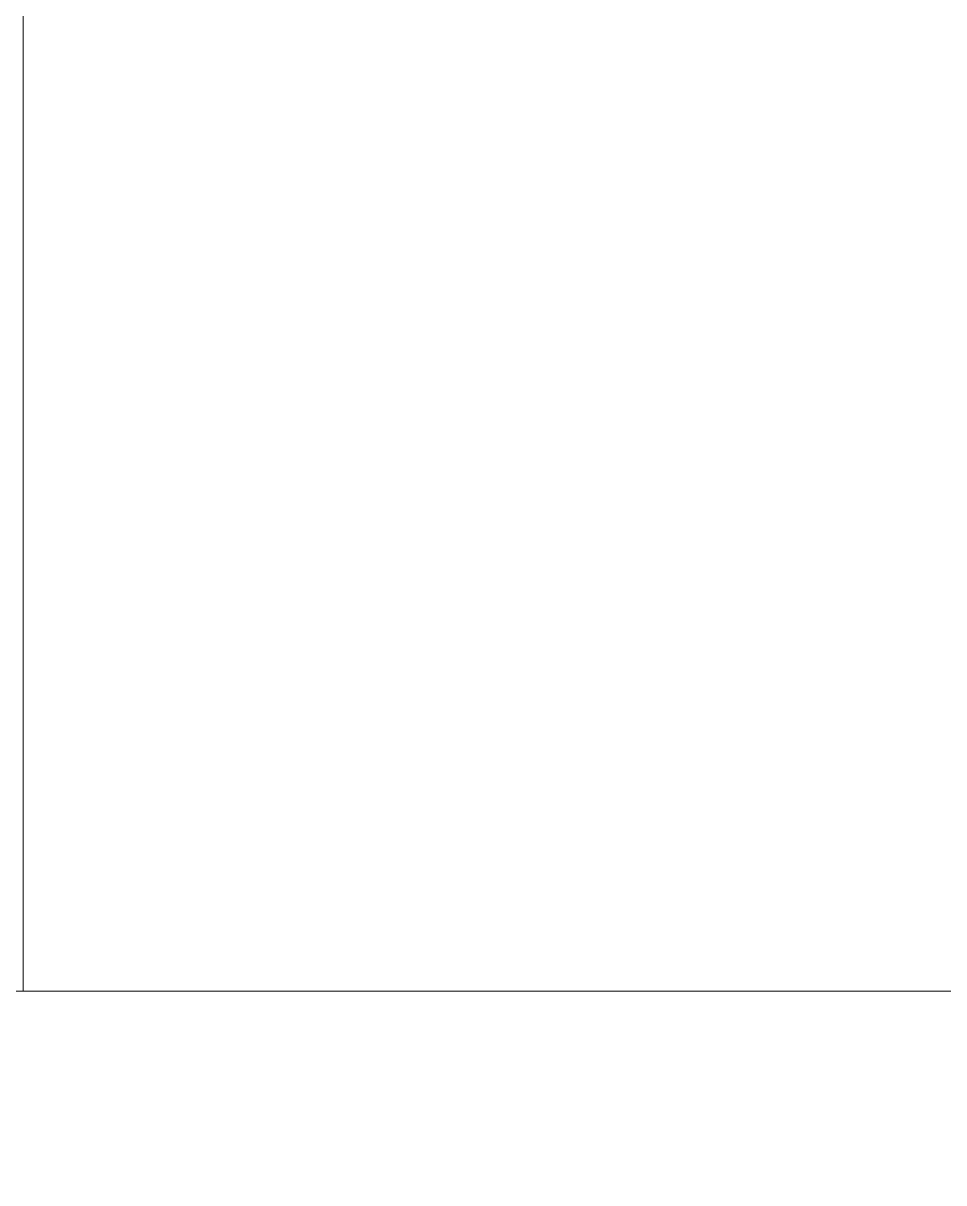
# Model space of a CAD drawing. Header units: millimetres. Extents: x -164500 to 426394, y -23753 to 102118.
# Drawn here: x 150022.12 to 150041.61, y 82435.3 to 82459.86 of the extents above; entities that cross this region are included whole.
import ezdxf

# ---------------------------------------------------------------- set-up
doc = ezdxf.new("R2010")
doc.units = ezdxf.units.MM
doc.layers.add('A-WALL', color=7, linetype='Continuous', lineweight=5)
doc.layers.add('I-WALL', color=7, linetype='Continuous', lineweight=5)
doc.layers.add('A-WALL-1', color=9, linetype='Continuous', lineweight=5, true_color=0x808080)

# ---------------------------------------------------------------- blocks, each defined once
blk = doc.blocks.new('2floor')
at = {"layer": 'I-WALL'}
h = blk.add_hatch(dxfattribs=at)
h.set_pattern_fill('FP_191', color=256, style=0, pattern_type=2)
h.set_pattern_definition([(0, (148772.123, 0), (243.84, 60.96), [20.117, -162.763, 20.117, -162.763, -975.36]), (0, (148772.123, 0), (243.84, 60.96), [-365.76, 20.117, -345.643, 20.117, -162.763, -426.72]), (0, (148772.123, 0), (243.84, 60.96), [-914.4, 20.117, -101.803, 20.117, -284.683]), (120, (148863.563, 30.48), (-174.7129, 180.69163), [20.117, -162.763, 20.117, -162.763, -975.36]), (120, (148863.563, 30.48), (-174.7129, 180.69163), [-365.76, 20.117, -345.643, 20.117, -162.763, -426.72]), (120, (148863.563, 30.48), (-174.7129, 180.69163), [-914.4, 20.117, -101.803, 20.117, -284.683]), (240, (148894.043, 152.4), (-69.1271, -241.65163), [20.117, -162.763, 20.117, -162.763, -975.36]), (240, (148894.043, 152.4), (-69.1271, -241.65163), [-365.76, 20.117, -345.643, 20.117, -162.763, -426.72]), (240, (148894.043, 152.4), (-69.1271, -241.65163), [-914.4, 20.117, -101.803, 20.117, -284.683])])
h.paths.add_polyline_path([(150022.123, 7900), (150042.123, 7900), (150042.123, 7920)])
h.paths.add_polyline_path([(150022.123, 7900), (150042.123, 7921), (150042.123, 8500), (150022.123, 8500), (150022.123, 7916.604)])
h = blk.add_hatch(dxfattribs=at)
h.set_pattern_fill('FP_1', color=256, style=0, pattern_type=2)
h.set_pattern_definition([(45, (148772.12, 0), (-114.0493, 114.0493), []), (45, (148886.17, 0), (-114.0493, 114.0493), [201.612, -40.322, 6.706, -33.617])])
h.paths.add_polyline_path([(148882.123, 7680), (150657.123, 7680), (150657.123, 7900), (148882.123, 7900), (148882.123, 7773.19)])
h.paths.add_polyline_path([(152282.123, 7680), (152282.123, 7900), (152057.123, 7900), (152057.123, 7680), (152262.123, 7680)])
at = {"layer": 'A-WALL'}
blk.add_line((150022.123, 7900), (150602.123, 7900), dxfattribs=at)
at = {"layer": 'A-WALL-1'}
for q in [(150022.123, 8500), (148662.123, 7900)]:
    blk.add_line((150022.123, 7900), q, dxfattribs=at)

msp = doc.modelspace()

# ---------------------------------------------------------------- block references
msp.add_blockref('2floor', (0, 74539.358))

doc.saveas('drawing.dxf')
